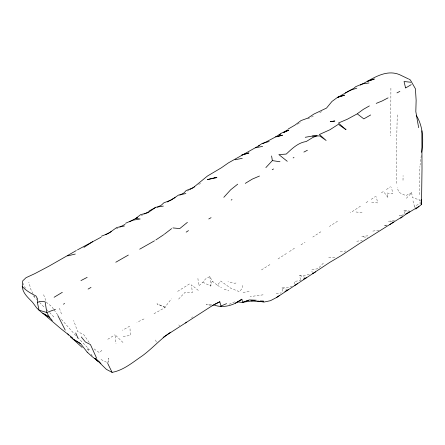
<?xml version="1.0" encoding="UTF-8"?>
<svg xmlns="http://www.w3.org/2000/svg" width="445" height="445" viewBox="0 0 445 445"><rect width="100%" height="100%" fill="white"/><g stroke="black" fill="none" stroke-linecap="round" stroke-linejoin="round"><path stroke-width="0.33" stroke-dasharray="2.23 1.67" d="M403.014 180.292L403.075 175.591M397.263 114.899C396.706 138.095 396.178 161.34 396.879 184.525M419.318 194.604L419.908 166.436M390.91 88.171L390.688 135.842M421.259 155.544L420.08 165.084M107.929 362.658L108.802 358.208L107.862 362.708M202.831 282.247L210.758 286.074L212.237 281.118L209.856 276.523L205.629 278.915L202.831 282.247L198.77 285.829L197.908 278.47M212.237 281.118L217.421 285.262L220.659 281.012L230.81 288.265L239.51 291.753L242.531 287.82L242.197 285.445M153.992 313.747L165.101 307.551L165.089 307.044L171.42 298.862M178.612 299.107L185.165 292.209L192.346 292.676L191.511 284.833L198.987 290.969M406.374 198.303L411.708 192.707L412.304 197.58L419.435 199.894L420.697 201.251M323.359 263.101L317.975 268.724L311.628 269.67L312.223 272.596M101.911 350.287L99.441 352.713L93.578 348.574M191.611 317.708L192.613 316.829M386.405 189.531L390.482 186.711M360.489 206.146L350.36 212.882M286.452 253.494L277.858 259.057M371.191 199.36L375.702 196.312M337.505 221.26L329.422 226.449M289.406 251.597L294.779 248.021M269.92 264.58L260.831 270.321M320.917 231.745L312.807 237.035M381.382 192.796L383.473 191.439L388.157 197.847L386.911 193.024L392.757 193.636L391.494 187.306M366.035 202.67L368.404 201.162M177.627 291.386L189.47 283.927M107.757 339.279L114.955 334.812M300.981 244.822L305.042 242.33M319.771 112.73L323.087 110.822M198.687 184.469L201.023 183.123M129.74 326.157L122.492 330.24M297.355 124.272L300.942 122.264M187.173 191.077L188.969 190.076M116.401 228.869L118.109 227.94M143.312 214.601L141.554 215.536L143.301 214.757M235.978 282.903L235.16 283.326L227.946 281.757M307.862 118.86L313.564 115.956M411.708 192.707L405.784 195.622L398.603 192.201L397.318 187.217M144.024 318.937L136.915 322.352M294.584 284.21L294.117 281.535L300.514 280.394L302.272 279.61M229.131 304.247L235.577 301.488M415.235 207.865L414.367 206.124L420.347 203.665L419.435 199.894M292.282 286.307L288.471 287.448L281.958 287.948L282.564 291.998M403.276 214.879L399.248 215.892L403.253 214.891M387.083 225.048L383.768 225.787L387.133 225.064M309.292 274.437L306.116 275.116L299.68 275.577L300.514 280.394M340.236 251.848L345.854 250.963M263.073 294.835L250.068 296.593M276.178 293.7L281.368 292.877M372.832 231.083L378.934 230.293M356.734 241.246L362.219 240.528M243.048 292.348L249.528 291.586M123.126 336.364L130.251 335.575L130.035 328.605M394.57 220.603L388.541 221.237L392.501 221.838M367.904 235.85L361.757 236.378L367.381 237.764M328.688 257.605L335.002 257.171M405.022 213.8L403.882 210.841L409.172 210.568M371.653 202.392L377.594 202.92L376.364 196.729M211.603 304.664L206.252 304.157L210.758 305.437M356.033 211.992L362.063 212.61M403.882 210.841L408.543 211.509M281.958 287.948L286.947 289.333M299.68 275.577L305.159 277.38M224.141 289.139L228.914 290.908M165.089 307.044L156.974 303.846L165.101 307.551M178.718 324.95L179.819 325.479M101.015 359.532L107.54 362.714M217.421 285.262L221.532 287.826M122.987 342.483L115.211 334.946L116 343.774M77.619 337.449L89.528 349.631M46.558 309.52L47.871 310.827M25.688 288.182L24.264 286.736L23.424 283.448M33.264 295.791L36.924 299.63M49.623 312.574L54.418 317.546M39.594 302.461L44.522 307.567M75.767 335.58L60.092 317.875M57.694 314.865L53.812 309.57M53.422 308.997L51.859 306.711L46.547 302.433L43.115 293.4M89.2 342.472L83.771 334.696L77.575 331.57L73.659 320.45M32.974 293.75L30.961 289.645L28.83 282.169M34.126 296.097L34.699 297.271M59.413 308.196L61.505 314.014M155.628 339.98L156.634 343.217M412.999 200.912L414.367 206.124M209.856 276.523L210.758 286.074M88.839 350.243L86.814 348.313L88.839 350.243M92.215 355.566L91.258 354.643L92.171 355.555"/><path stroke-width="0.67" d="M52.293 320.528L49.451 317.218L41.83 312.674L39.071 310.204L37.391 302.583L37.558 298.934L36.001 296.003C31.067 293.478 25.949 290.674 22.25 286.474L22.756 280.823L26.021 277.697L34.805 273.636L48.811 266.255L76.29 250.552M415.814 209.028L421.287 204.617L421.543 202.158L422.01 168.627L421.849 130.813M421.643 152.318C423.79 139.791 423.023 126.319 416.225 115.238M223.813 197.324L230.66 189.798L237.702 184.158M265.865 167.604L272.351 160.612L271.6 155.972M400.611 218.184L405.957 214.206L418.945 206.447M185.582 323.003L186.583 322.124M248.677 300.314L242.703 302.283L256.476 300.225L249.272 299.924L242.62 302.461L241.874 299.218C234.031 305.281 223.223 308.652 213.611 304.853L219.802 301.771L221.182 306.694M170.535 332.231C160.311 339.207 152.262 348.518 142.394 355.783C132.86 362.191 123.665 370.29 112.084 372.359L106.377 369.367L95.058 358.247M187.395 222.367L179.758 228.58L172.921 227.929M164.344 234.231L171.614 228.63M275.956 136.726L281.952 132.855L288.761 130.157L283.788 132.51M388.09 97.861L382.083 101.004L376.192 103.396M357.496 113.625L363.331 109.353L369.389 105.921M257.549 301.004L263.874 302.099L270.427 300.686L276.701 297.438L329.89 262.294L341.359 255.525L359.326 243.643L402.119 216.804M179.847 195.138L184.058 192.83L186.16 190.532L193.158 187.74L207.359 176.098L221.321 167.821L228.435 162.87L258.373 146.043L262.155 143.423L269.13 141.516M163.365 206.085L155.845 207.253L147.963 212.677L140.62 214.657L135.82 218.384L129.606 221.805M155.806 239.972L163.76 234.665M63.474 304.202L64.57 303.473M186.155 232.14L188.485 230.61M276.684 297.355L279.182 295.708M231.189 200.078L232.006 199.544M83.91 247.387L92.671 241.663M294.863 285.367L297.499 283.671M163.12 337.377L213.088 305.17M369.016 82.954L362.325 83.933L355.694 86.669L353.975 88.182L336.837 97.867L331.97 101.438L326.513 108.079L313.831 114.104L307.807 118.114L301.02 120.584L294.913 125.145L288.26 128.989M241.874 299.218L235.255 303.167M283.626 132.321L287.62 129.823M389.831 224.491L393.819 222.038M245.256 183.379L252.315 179.09L259.491 176.031M54.101 297.266L62.333 292.315M312.462 273.764L315.577 271.901M405.684 87.943L411.241 84.65M115.795 262.244L128.355 255.057M362.046 84.239C373.422 78.159 385.96 69.153 399.415 74.588L408.605 79.004M293.138 157.936L293.995 157.435M167.242 201.969L175.146 197.58M194.593 186.828L189.926 189.498M405.829 214.056L409.873 211.698M154.504 240.79L139.691 249.189M88.093 289.078L91.019 287.392M279.121 134.996L280.801 134.034M370.657 114.966L363.815 118.887L357.257 113.842L347.384 119.204L338.434 123.026L345.698 129.467L346.166 129.206M101.048 237.213L77.48 249.879M272.201 169.729L273.553 168.966M125.051 224.375L119.905 227.028M149.042 211.058L155.845 207.253M208.766 218.962L211.069 217.677M345.259 93.022L350.154 90.324L356.84 88.171M105.537 234.749L111.278 231.639M284.872 291.475L288.193 289.678M258.373 146.043L259.468 145.454M144.48 213.978L148.58 211.798M212.042 305.798L219.802 301.771M275.427 137.016L262.811 143.668M303.874 152.09L307.389 150.26M37.391 302.583L39.755 301.348L45.151 301.793L46.786 312.485L49.451 317.218L42.742 313.18L60.531 328.427L72.841 338.128M80.94 280.595L87.153 277.368M396.962 92.883L399.86 91.397M137.538 217.533L135.82 218.384L140.186 219.007L132.571 220.225L125.518 223.284M157.458 207.109L161.185 205.295L163.832 202.825L170.93 200.183L178.545 195.06L185.882 193.547M360.311 85.078L361.507 84.505M303.445 279.087L306.377 277.78M220.809 306.116L226.561 303.646M101.36 236.239L108.524 233.352L116.84 227.456L124.439 226.004M55.486 309.331L46.786 312.485L39.071 310.204L36.701 307.946L32.557 302.311C28.185 297.672 22.773 293.366 22.25 286.474M367.359 81.491L374.384 79.004L367.765 81.079M337.772 97.294L344.58 95.152L337.872 97.205M241.991 155.06L248.933 152.958L241.891 154.871M276.072 136.849L282.525 135.213L275.555 136.865M67.651 255.903L75.3 254.034M255.547 147.812L262.622 146.355M235.094 159.772L242.252 158.314M305.242 137.288L312.373 136.064L319.677 135.925L326.135 140.47L319.41 134.485L329.923 129.762L337.994 124.55L338.868 124.672L345.698 129.467M330.668 121.63L334.857 121.007L330.24 121.669M312.423 136.031L317.207 135.697L312.735 137.522L306.216 141.538C298.106 142.639 291.987 148.708 286.257 154.07L278.876 154.61L287.253 161.296M260.264 301.048L263.612 301.198L256.865 301.376L251.063 300.942M410.768 82.236L404.043 81.524L405.556 87.871M237.508 301.866L242.62 302.461M272.351 160.612L279.977 161.752M87.181 352.128L80.595 343.668L72.941 339.007L70.304 336.921M80.595 343.668L72.941 339.007L82.147 347.439M409.189 79.182L410.401 80.033L415.419 88.783L416.136 100.247L415.819 111.6L418.65 127.687M95.097 358.347L97.972 361.123L92.221 356.695L87.203 352.145M95.124 358.247L100.943 363.448M95.058 358.331L97.972 361.123M98.746 361.457L99.107 361.83M81.285 336.954L85.379 341.977L90.435 344.569L96.621 358.219M67.751 333.8L68.63 335.035M112.084 372.359L107.679 363.348M65.22 330.118L57.833 315.544M75.739 332.966L77.947 338.178M421.248 199.471L421.287 204.617M214.635 177.783L207.403 179.58L216.982 177.594L214.635 177.783"/></g></svg>
